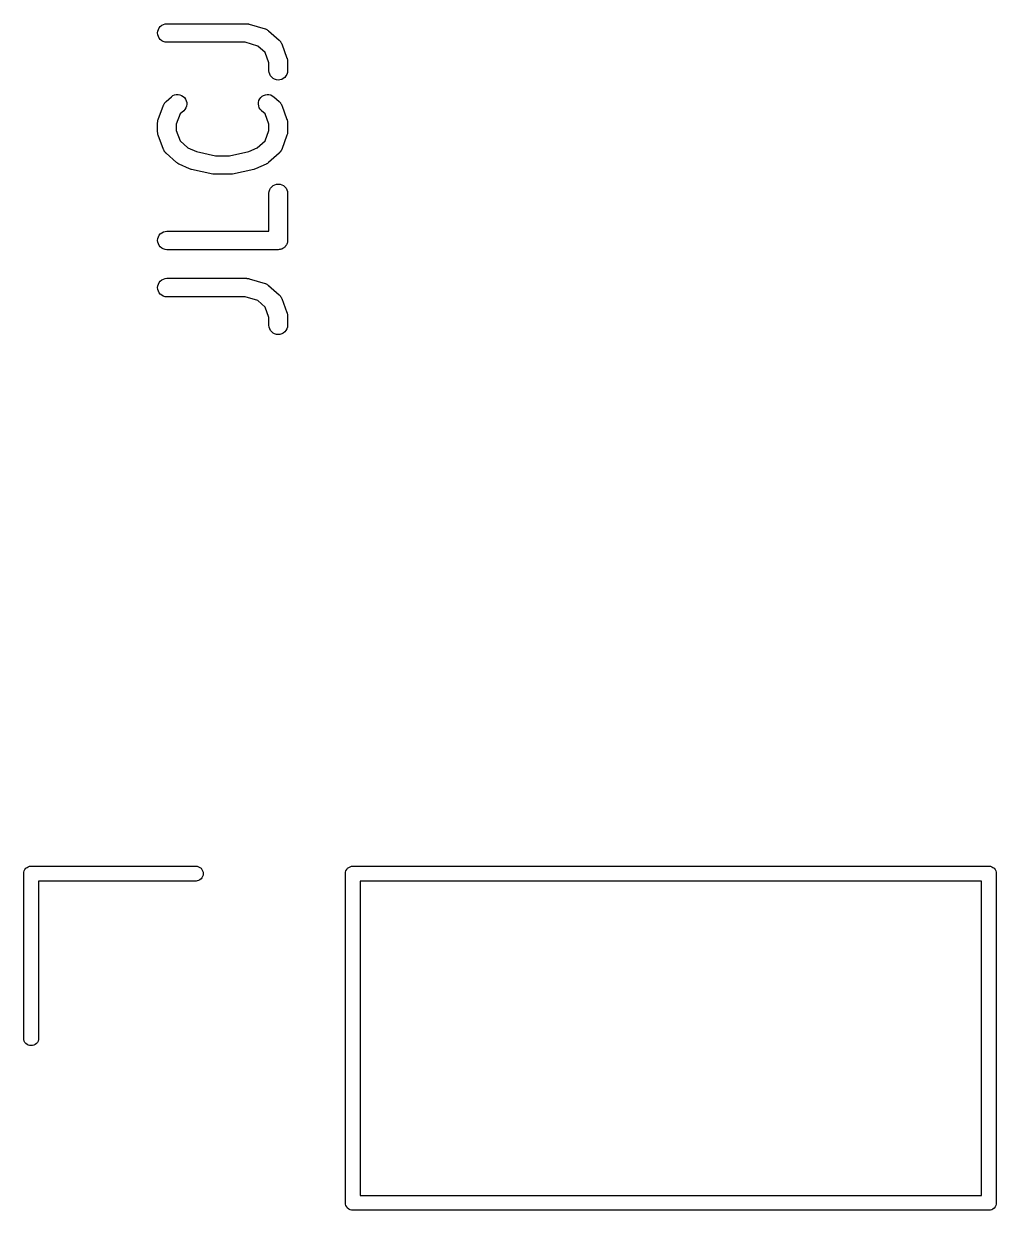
# Model space of a CAD drawing. Extents: x 69 to 231, y -100 to -51.
# Drawn here: x 134.85 to 142.71, y -84.15 to -74.56 of the extents above; entities that cross this region are included whole.
import ezdxf

# ---------------------------------------------------------------- set-up
doc = ezdxf.new("R2010")
doc.units = 0
doc.layers.add('BLACK', color=7, linetype='CONTINUOUS')

msp = doc.modelspace()

# ---------------------------------------------------------------- linework, layer by layer
at = {"layer": 'BLACK', "linetype": 'CONTINUOUS'}
for p, q in [((135.945, -74.5962), (135.954, -74.5849)), ((135.954, -74.5849), (135.966, -74.5756)), ((135.966, -74.5756), (135.979, -74.5688)), ((135.979, -74.5688), (135.993, -74.5645)), ((135.993, -74.5645), (136.007, -74.5631)), ((136.007, -74.5631), (136.65, -74.5631)), ((136.65, -74.5631), (136.651, -74.5631)), ((136.651, -74.5631), (136.654, -74.5634)), ((136.654, -74.5634), (136.657, -74.5634)), ((136.657, -74.5634), (136.661, -74.5642)), ((136.661, -74.5642), (136.666, -74.5647)), ((136.666, -74.5647), (136.668, -74.5656)), ((136.668, -74.5656), (136.671, -74.5662)), ((136.671, -74.5662), (136.8, -74.6043)), ((135.932, -74.6376), (135.934, -74.623)), ((135.933, -74.6521), (135.932, -74.6376)), ((135.938, -74.6662), (135.933, -74.6521)), ((135.934, -74.623), (135.938, -74.609)), ((135.938, -74.609), (135.945, -74.5962)), ((135.944, -74.6792), (135.938, -74.6662)), ((135.954, -74.6906), (135.944, -74.6792)), ((136.8, -74.6043), (136.801, -74.6046)), ((136.801, -74.6046), (136.802, -74.6051)), ((136.802, -74.6051), (136.803, -74.6054)), ((136.803, -74.6054), (136.809, -74.6079)), ((136.809, -74.6079), (136.814, -74.6103)), ((136.814, -74.6103), (136.815, -74.611)), ((136.815, -74.611), (136.817, -74.6115)), ((136.817, -74.6115), (136.821, -74.6151)), ((136.821, -74.6151), (136.826, -74.6185)), ((136.826, -74.6185), (136.827, -74.6194)), ((136.827, -74.6194), (136.828, -74.6201)), ((136.828, -74.6201), (136.914, -74.6963)), ((135.965, -74.7), (135.954, -74.6906)), ((135.978, -74.707), (135.965, -74.7)), ((135.992, -74.7115), (135.978, -74.707)), ((136.006, -74.7131), (135.992, -74.7115)), ((136.007, -74.7131), (136.006, -74.7131)), ((136.639, -74.7131), (136.007, -74.7131)), ((136.741, -74.7434), (136.639, -74.7131)), ((136.801, -74.7961), (136.741, -74.7434)), ((136.914, -74.6963), (136.915, -74.697)), ((136.915, -74.697), (136.917, -74.6993)), ((136.917, -74.6993), (136.919, -74.7013)), ((136.919, -74.7013), (136.922, -74.7047)), ((136.922, -74.7047), (136.925, -74.7079)), ((136.925, -74.7079), (136.926, -74.7105)), ((136.926, -74.7105), (136.928, -74.7129)), ((136.928, -74.7129), (136.93, -74.7168)), ((136.93, -74.7168), (136.932, -74.7205)), ((136.932, -74.7205), (136.933, -74.7233)), ((136.933, -74.7233), (136.935, -74.726)), ((136.935, -74.726), (136.977, -74.8403)), ((136.832, -74.8803), (136.801, -74.7961)), ((136.977, -74.8403), (136.978, -74.8413)), ((136.978, -74.8413), (136.979, -74.8467)), ((136.979, -74.8467), (136.981, -74.8521)), ((136.981, -74.8521), (136.981, -74.8538)), ((136.981, -74.8538), (136.981, -74.8555)), ((136.981, -74.8555), (136.982, -74.8611)), ((136.982, -74.8611), (136.982, -74.8667)), ((136.982, -74.8667), (136.982, -74.9429)), ((136.832, -74.9429), (136.832, -74.8803)), ((136.834, -74.9574), (136.832, -74.9429)), ((136.838, -74.9714), (136.834, -74.9574)), ((136.845, -74.9844), (136.838, -74.9714)), ((136.981, -74.9584), (136.976, -74.9724)), ((136.982, -74.9439), (136.981, -74.9584)), ((136.982, -74.9429), (136.982, -74.9439)), ((136.854, -74.9957), (136.845, -74.9844)), ((136.865, -75.005), (136.854, -74.9957)), ((136.878, -75.012), (136.865, -75.005)), ((136.892, -75.0163), (136.878, -75.012)), ((136.907, -75.0179), (136.892, -75.0163)), ((136.921, -75.0165), (136.907, -75.0179)), ((136.935, -75.0124), (136.921, -75.0165)), ((136.948, -75.0056), (136.935, -75.0124)), ((136.96, -74.9964), (136.948, -75.0056)), ((136.969, -74.9852), (136.96, -74.9964)), ((136.976, -74.9724), (136.969, -74.9852)), ((136, -75.1916), (136.043, -75.1535)), ((136.043, -75.1535), (136.044, -75.1528)), ((136.044, -75.1528), (136.056, -75.1443)), ((136.056, -75.1443), (136.069, -75.1384)), ((136.069, -75.1384), (136.083, -75.1351)), ((136.083, -75.1351), (136.098, -75.1347)), ((136.098, -75.1347), (136.112, -75.1371)), ((136.112, -75.1371), (136.126, -75.1423)), ((136.126, -75.1423), (136.139, -75.1501)), ((136.139, -75.1501), (136.149, -75.1601)), ((136.149, -75.1601), (136.158, -75.172)), ((136.757, -75.1711), (136.766, -75.1593)), ((136.766, -75.1593), (136.777, -75.1494)), ((136.777, -75.1494), (136.789, -75.1419)), ((136.789, -75.1419), (136.803, -75.1369)), ((136.803, -75.1369), (136.817, -75.1346)), ((136.817, -75.1346), (136.832, -75.1353)), ((136.832, -75.1353), (136.846, -75.1387)), ((136.846, -75.1387), (136.859, -75.1449)), ((136.859, -75.1449), (136.871, -75.1535)), ((136.871, -75.1535), (136.914, -75.1916)), ((135.937, -75.3356), (135.98, -75.2213)), ((135.98, -75.2203), (135.982, -75.2176)), ((135.98, -75.2213), (135.98, -75.2203)), ((135.982, -75.2176), (135.983, -75.2148)), ((135.983, -75.2148), (135.985, -75.2111)), ((135.985, -75.2111), (135.987, -75.2073)), ((135.987, -75.2073), (135.989, -75.2049)), ((135.989, -75.2049), (135.99, -75.2023)), ((135.99, -75.2023), (135.993, -75.1991)), ((135.993, -75.1991), (135.996, -75.1957)), ((135.996, -75.1957), (135.998, -75.1938)), ((135.998, -75.1938), (136, -75.1916)), ((136.153, -75.2548), (136.143, -75.2656)), ((136.16, -75.2424), (136.153, -75.2548)), ((136.158, -75.172), (136.164, -75.1853)), ((136.165, -75.2286), (136.16, -75.2424)), ((136.164, -75.1853), (136.167, -75.1996)), ((136.168, -75.2142), (136.165, -75.2286)), ((136.167, -75.1996), (136.168, -75.2142)), ((136.747, -75.1985), (136.751, -75.1843)), ((136.747, -75.2131), (136.747, -75.1985)), ((136.749, -75.2276), (136.747, -75.2131)), ((136.754, -75.2414), (136.749, -75.2276)), ((136.751, -75.1843), (136.757, -75.1711)), ((136.761, -75.254), (136.754, -75.2414)), ((136.771, -75.2649), (136.761, -75.254)), ((136.914, -75.1916), (136.915, -75.1923)), ((136.915, -75.1923), (136.917, -75.1945)), ((136.917, -75.1945), (136.919, -75.1965)), ((136.919, -75.1965), (136.922, -75.1999)), ((136.922, -75.1999), (136.925, -75.2031)), ((136.925, -75.2031), (136.926, -75.2057)), ((136.926, -75.2057), (136.928, -75.2081)), ((136.928, -75.2081), (136.93, -75.212)), ((136.93, -75.212), (136.932, -75.2157)), ((136.932, -75.2157), (136.933, -75.2186)), ((136.933, -75.2186), (136.935, -75.2213)), ((136.935, -75.2213), (136.977, -75.3356)), ((135.932, -75.3609), (135.933, -75.3553)), ((135.933, -75.3497), (135.934, -75.348)), ((135.933, -75.3553), (135.933, -75.3497)), ((135.934, -75.3463), (135.935, -75.341)), ((135.934, -75.348), (135.934, -75.3463)), ((135.935, -75.341), (135.937, -75.3356)), ((136.114, -75.2913), (136.082, -75.3755)), ((136.143, -75.2656), (136.114, -75.2913)), ((136.772, -75.2656), (136.771, -75.2649)), ((136.801, -75.2913), (136.772, -75.2656)), ((136.832, -75.3755), (136.801, -75.2913)), ((136.977, -75.3356), (136.978, -75.3366)), ((136.978, -75.3366), (136.979, -75.342)), ((136.979, -75.342), (136.981, -75.3473)), ((136.981, -75.3473), (136.981, -75.3491)), ((136.981, -75.3491), (136.981, -75.3507)), ((136.981, -75.3507), (136.982, -75.3563)), ((135.932, -75.3619), (135.932, -75.3609)), ((135.932, -75.4381), (135.932, -75.3619)), ((135.933, -75.4437), (135.932, -75.4381)), ((135.933, -75.4493), (135.933, -75.4437)), ((135.933, -75.4509), (135.933, -75.4493)), ((135.934, -75.4527), (135.933, -75.4509)), ((136.082, -75.3755), (136.082, -75.4245)), ((136.082, -75.4245), (136.114, -75.5087)), ((136.801, -75.5087), (136.832, -75.4245)), ((136.832, -75.4245), (136.832, -75.3755)), ((136.982, -75.4447), (136.981, -75.4503)), ((136.981, -75.4503), (136.981, -75.452)), ((136.982, -75.3563), (136.982, -75.3619)), ((136.982, -75.3619), (136.982, -75.4381)), ((136.982, -75.4381), (136.982, -75.4391)), ((136.982, -75.4391), (136.982, -75.4447)), ((135.935, -75.458), (135.934, -75.4527)), ((135.937, -75.4634), (135.935, -75.458)), ((135.937, -75.4644), (135.937, -75.4634)), ((135.98, -75.5787), (135.937, -75.4644)), ((136.114, -75.5087), (136.177, -75.5648)), ((136.737, -75.5648), (136.801, -75.5087)), ((136.977, -75.4644), (136.935, -75.5787)), ((136.979, -75.459), (136.977, -75.4644)), ((136.981, -75.4537), (136.979, -75.459)), ((136.981, -75.452), (136.981, -75.4537)), ((135.981, -75.5814), (135.98, -75.5787)), ((135.982, -75.5843), (135.981, -75.5814)), ((135.984, -75.588), (135.982, -75.5843)), ((135.986, -75.5919), (135.984, -75.588)), ((135.988, -75.5943), (135.986, -75.5919)), ((135.99, -75.5969), (135.988, -75.5943)), ((135.992, -75.6001), (135.99, -75.5969)), ((135.995, -75.6035), (135.992, -75.6001)), ((135.997, -75.6055), (135.995, -75.6035)), ((135.999, -75.6077), (135.997, -75.6055)), ((136, -75.6084), (135.999, -75.6077)), ((136.086, -75.6846), (136, -75.6084)), ((136.177, -75.5648), (136.245, -75.5951)), ((136.245, -75.5951), (136.401, -75.6298)), ((136.401, -75.6298), (136.513, -75.6298)), ((136.513, -75.6298), (136.669, -75.5951)), ((136.669, -75.5951), (136.737, -75.5648)), ((136.914, -75.6084), (136.828, -75.6846)), ((136.916, -75.6062), (136.914, -75.6084)), ((136.918, -75.6042), (136.916, -75.6062)), ((136.921, -75.6009), (136.918, -75.6042)), ((136.924, -75.5977), (136.921, -75.6009)), ((136.926, -75.5951), (136.924, -75.5977)), ((136.927, -75.5927), (136.926, -75.5951)), ((136.929, -75.5889), (136.927, -75.5927)), ((136.932, -75.5852), (136.929, -75.5889)), ((136.933, -75.5824), (136.932, -75.5852)), ((136.934, -75.5797), (136.933, -75.5824)), ((136.935, -75.5787), (136.934, -75.5797)), ((136.089, -75.6868), (136.086, -75.6846)), ((136.092, -75.6893), (136.089, -75.6868)), ((136.095, -75.6911), (136.092, -75.6893)), ((136.098, -75.6932), (136.095, -75.6911)), ((136.101, -75.6948), (136.098, -75.6932)), ((136.104, -75.6967), (136.101, -75.6948)), ((136.105, -75.6971), (136.104, -75.6967)), ((136.191, -75.7352), (136.105, -75.6971)), ((136.198, -75.7374), (136.191, -75.7352)), ((136.204, -75.7396), (136.198, -75.7374)), ((136.716, -75.7377), (136.709, -75.7399)), ((136.722, -75.7356), (136.716, -75.7377)), ((136.723, -75.7353), (136.722, -75.7356)), ((136.809, -75.6971), (136.723, -75.7352)), ((136.723, -75.7352), (136.723, -75.7353)), ((136.723, -75.7353), (136.723, -75.7353)), ((136.723, -75.7353), (136.723, -75.7353)), ((136.812, -75.6953), (136.809, -75.6971)), ((136.816, -75.6938), (136.812, -75.6953)), ((136.819, -75.6917), (136.816, -75.6938)), ((136.822, -75.6899), (136.819, -75.6917)), ((136.825, -75.6875), (136.822, -75.6899)), ((136.828, -75.6853), (136.825, -75.6875)), ((136.828, -75.6846), (136.828, -75.6853)), ((136.205, -75.7398), (136.204, -75.7396)), ((136.205, -75.7399), (136.205, -75.7398)), ((136.205, -75.7398), (136.205, -75.7398)), ((136.205, -75.7398), (136.205, -75.7398)), ((136.377, -75.778), (136.205, -75.7399)), ((136.377, -75.7781), (136.377, -75.778)), ((136.377, -75.778), (136.377, -75.778)), ((136.384, -75.7789), (136.377, -75.7781)), ((136.391, -75.7797), (136.384, -75.7789)), ((136.392, -75.7798), (136.391, -75.7797)), ((136.391, -75.7797), (136.391, -75.7797)), ((136.393, -75.7798), (136.392, -75.7798)), ((136.521, -75.7798), (136.393, -75.7798)), ((136.522, -75.7797), (136.521, -75.7798)), ((136.529, -75.779), (136.522, -75.7798)), ((136.522, -75.7798), (136.522, -75.7797)), ((136.536, -75.7783), (136.529, -75.779)), ((136.537, -75.7782), (136.536, -75.7782)), ((136.536, -75.7782), (136.536, -75.7783)), ((136.538, -75.778), (136.537, -75.7782)), ((136.709, -75.7399), (136.538, -75.778)), ((136.832, -75.9323), (136.834, -75.9177)), ((136.834, -75.9177), (136.838, -75.9038)), ((136.838, -75.9038), (136.845, -75.891)), ((136.845, -75.891), (136.855, -75.8797)), ((136.855, -75.8797), (136.866, -75.8706)), ((136.866, -75.8706), (136.879, -75.8638)), ((136.879, -75.8638), (136.893, -75.8597)), ((136.893, -75.8597), (136.908, -75.8583)), ((136.908, -75.8583), (136.922, -75.8599)), ((136.922, -75.8599), (136.936, -75.8642)), ((136.936, -75.8642), (136.949, -75.8712)), ((136.949, -75.8712), (136.96, -75.8805)), ((136.96, -75.8805), (136.97, -75.8918)), ((136.97, -75.8918), (136.976, -75.9048)), ((136.976, -75.9048), (136.981, -75.9188)), ((136.981, -75.9188), (136.982, -75.9333)), ((136.832, -75.9333), (136.832, -75.9323)), ((136.832, -76.2393), (136.832, -75.9333)), ((136.982, -75.9333), (136.982, -76.3143)), ((135.932, -76.3138), (135.934, -76.2992)), ((135.933, -76.3283), (135.932, -76.3138)), ((135.934, -76.2992), (135.938, -76.2852)), ((135.938, -76.2852), (135.945, -76.2723)), ((135.945, -76.2723), (135.954, -76.2611)), ((135.954, -76.2611), (135.966, -76.2518)), ((135.966, -76.2518), (135.979, -76.2449)), ((135.979, -76.2449), (135.993, -76.2407)), ((135.993, -76.2407), (136.007, -76.2393)), ((136.007, -76.2393), (136.832, -76.2393)), ((135.938, -76.3424), (135.933, -76.3283)), ((135.944, -76.3554), (135.938, -76.3424)), ((135.954, -76.3668), (135.944, -76.3554)), ((135.965, -76.3762), (135.954, -76.3668)), ((135.978, -76.3832), (135.965, -76.3762)), ((135.992, -76.3876), (135.978, -76.3832)), ((136.006, -76.3893), (135.992, -76.3876)), ((136.007, -76.3893), (136.006, -76.3893)), ((136.907, -76.3893), (136.007, -76.3893)), ((136.914, -76.3886), (136.907, -76.3893)), ((136.921, -76.388), (136.914, -76.3886)), ((136.922, -76.3879), (136.921, -76.3879)), ((136.921, -76.3879), (136.921, -76.388)), ((136.928, -76.3858), (136.922, -76.3879)), ((136.935, -76.3838), (136.928, -76.3858)), ((136.936, -76.3836), (136.935, -76.3837)), ((136.935, -76.3837), (136.935, -76.3838)), ((136.942, -76.3803), (136.936, -76.3836)), ((136.948, -76.377), (136.942, -76.3803)), ((136.949, -76.3768), (136.948, -76.3769)), ((136.948, -76.3769), (136.948, -76.377)), ((136.954, -76.3723), (136.949, -76.3768)), ((136.96, -76.3679), (136.954, -76.3723)), ((136.964, -76.3621), (136.96, -76.3675)), ((136.96, -76.3675), (136.96, -76.3677)), ((136.96, -76.3677), (136.96, -76.3679)), ((136.969, -76.3567), (136.964, -76.3621)), ((136.973, -76.35), (136.969, -76.3562)), ((136.969, -76.3562), (136.969, -76.3564)), ((136.969, -76.3564), (136.969, -76.3567)), ((136.976, -76.3438), (136.973, -76.35)), ((136.978, -76.3365), (136.976, -76.3433)), ((136.976, -76.3433), (136.976, -76.3436)), ((136.976, -76.3436), (136.976, -76.3438)), ((136.981, -76.3299), (136.978, -76.3365)), ((136.982, -76.3153), (136.981, -76.3224)), ((136.981, -76.3224), (136.981, -76.3294)), ((136.981, -76.3294), (136.981, -76.3296)), ((136.981, -76.3296), (136.981, -76.3299)), ((136.982, -76.3143), (136.982, -76.3148)), ((136.982, -76.3148), (136.982, -76.3148)), ((136.982, -76.3148), (136.982, -76.3148)), ((136.982, -76.3148), (136.982, -76.3153)), ((135.932, -76.6947), (135.934, -76.6802)), ((135.933, -76.7093), (135.932, -76.6947)), ((135.934, -76.6802), (135.938, -76.6662)), ((135.938, -76.6662), (135.945, -76.6533)), ((135.945, -76.6533), (135.954, -76.642)), ((135.954, -76.642), (135.966, -76.6328)), ((135.966, -76.6328), (135.979, -76.6259)), ((135.979, -76.6259), (135.993, -76.6217)), ((135.993, -76.6217), (136.007, -76.6202)), ((136.007, -76.6202), (136.65, -76.6202)), ((136.65, -76.6202), (136.651, -76.6202)), ((136.651, -76.6202), (136.654, -76.6206)), ((136.654, -76.6206), (136.657, -76.6206)), ((136.657, -76.6206), (136.661, -76.6214)), ((136.661, -76.6214), (136.666, -76.6219)), ((136.666, -76.6219), (136.668, -76.6228)), ((136.668, -76.6228), (136.671, -76.6233)), ((136.671, -76.6233), (136.8, -76.6614)), ((136.8, -76.6614), (136.801, -76.6617)), ((136.801, -76.6617), (136.802, -76.6622)), ((136.802, -76.6622), (136.803, -76.6625)), ((136.803, -76.6625), (136.809, -76.6651)), ((136.809, -76.6651), (136.814, -76.6674)), ((136.814, -76.6674), (136.815, -76.6681)), ((136.815, -76.6681), (136.817, -76.6687)), ((136.817, -76.6687), (136.821, -76.6722)), ((136.821, -76.6722), (136.826, -76.6756)), ((136.826, -76.6756), (136.827, -76.6765)), ((136.827, -76.6765), (136.828, -76.6773)), ((136.828, -76.6773), (136.914, -76.7535)), ((135.938, -76.7233), (135.933, -76.7093)), ((135.944, -76.7363), (135.938, -76.7233)), ((135.954, -76.7477), (135.944, -76.7363)), ((135.965, -76.7571), (135.954, -76.7477)), ((135.978, -76.7642), (135.965, -76.7571)), ((135.992, -76.7686), (135.978, -76.7642)), ((136.006, -76.7702), (135.992, -76.7686)), ((136.007, -76.7702), (136.006, -76.7702)), ((136.639, -76.7702), (136.007, -76.7702)), ((136.741, -76.8005), (136.639, -76.7702)), ((136.914, -76.7535), (136.915, -76.7542)), ((136.915, -76.7542), (136.917, -76.7564)), ((136.917, -76.7564), (136.919, -76.7584)), ((136.919, -76.7584), (136.922, -76.7618)), ((136.922, -76.7618), (136.925, -76.7651)), ((136.925, -76.7651), (136.926, -76.7676)), ((136.926, -76.7676), (136.928, -76.77)), ((136.928, -76.77), (136.93, -76.7739)), ((136.93, -76.7739), (136.932, -76.7776)), ((136.932, -76.7776), (136.933, -76.7805)), ((136.933, -76.7805), (136.935, -76.7832)), ((136.935, -76.7832), (136.977, -76.8975)), ((136.801, -76.8532), (136.741, -76.8005)), ((136.832, -76.9374), (136.801, -76.8532)), ((136.832, -77), (136.832, -76.9374)), ((136.977, -76.8975), (136.978, -76.8985)), ((136.978, -76.8985), (136.979, -76.9039)), ((136.979, -76.9039), (136.981, -76.9092)), ((136.981, -76.9092), (136.981, -76.911)), ((136.981, -76.911), (136.981, -76.9126)), ((136.981, -76.9126), (136.982, -76.9182)), ((136.982, -76.9182), (136.982, -76.9238)), ((136.982, -76.9238), (136.982, -77)), ((136.834, -77.0146), (136.832, -77)), ((136.838, -77.0286), (136.834, -77.0146)), ((136.845, -77.0415), (136.838, -77.0286)), ((136.854, -77.0528), (136.845, -77.0415)), ((136.865, -77.0622), (136.854, -77.0528)), ((136.878, -77.0691), (136.865, -77.0622)), ((136.892, -77.0735), (136.878, -77.0691)), ((136.907, -77.075), (136.892, -77.0735)), ((136.921, -77.0737), (136.907, -77.075)), ((136.935, -77.0695), (136.921, -77.0737)), ((136.948, -77.0628), (136.935, -77.0695)), ((136.96, -77.0536), (136.948, -77.0628)), ((136.969, -77.0424), (136.96, -77.0536)), ((136.976, -77.0295), (136.969, -77.0424)), ((136.981, -77.0156), (136.976, -77.0295)), ((136.982, -77.001), (136.981, -77.0156)), ((136.982, -77), (136.982, -77.001)), ((134.86, -81.3965), (134.867, -81.3874)), ((134.867, -81.3874), (134.877, -81.3799)), ((134.877, -81.3799), (134.887, -81.3743)), ((134.887, -81.3743), (134.898, -81.3709)), ((134.898, -81.3709), (134.907, -81.37)), ((134.907, -81.37), (134.91, -81.3697)), ((134.907, -81.37), (134.907, -81.37)), ((134.91, -81.3697), (134.913, -81.37)), ((134.913, -81.37), (136.243, -81.37)), ((136.243, -81.37), (136.252, -81.3709)), ((136.252, -81.3709), (136.263, -81.3743)), ((136.263, -81.3743), (136.273, -81.3799)), ((136.273, -81.3799), (136.283, -81.3874)), ((136.283, -81.3874), (136.29, -81.3965)), ((137.46, -81.3965), (137.467, -81.3874)), ((137.467, -81.3874), (137.477, -81.3799)), ((137.477, -81.3799), (137.487, -81.3743)), ((137.487, -81.3743), (137.498, -81.3709)), ((137.498, -81.3709), (137.507, -81.37)), ((137.507, -81.37), (137.51, -81.3697)), ((137.507, -81.37), (137.507, -81.37)), ((137.51, -81.3697), (137.513, -81.37)), ((137.513, -81.37), (142.647, -81.37)), ((142.647, -81.37), (142.65, -81.3697)), ((142.65, -81.3697), (142.653, -81.37)), ((142.653, -81.37), (142.662, -81.3709)), ((142.662, -81.3709), (142.673, -81.3743)), ((142.673, -81.3743), (142.683, -81.3799)), ((142.683, -81.3799), (142.693, -81.3874)), ((142.693, -81.3874), (142.7, -81.3965)), ((134.85, -81.43), (134.851, -81.4182)), ((134.85, -81.433), (134.85, -81.43)), ((134.85, -82.7629), (134.85, -81.433)), ((134.851, -81.4182), (134.854, -81.4069)), ((134.854, -81.4069), (134.86, -81.3965)), ((136.243, -81.49), (134.97, -81.49)), ((134.97, -81.49), (134.97, -82.7629)), ((136.252, -81.4891), (136.243, -81.49)), ((136.263, -81.4857), (136.252, -81.4891)), ((136.273, -81.4801), (136.263, -81.4857)), ((136.283, -81.4726), (136.273, -81.4801)), ((136.29, -81.4635), (136.283, -81.4726)), ((136.29, -81.3965), (136.296, -81.4069)), ((136.296, -81.4531), (136.29, -81.4635)), ((136.296, -81.4069), (136.299, -81.4182)), ((136.299, -81.4418), (136.296, -81.4531)), ((136.299, -81.4182), (136.3, -81.43)), ((136.3, -81.43), (136.299, -81.4418)), ((137.45, -81.43), (137.451, -81.4182)), ((137.45, -81.433), (137.45, -81.43)), ((137.45, -84.0871), (137.45, -81.433)), ((137.451, -81.4182), (137.454, -81.4069)), ((137.454, -81.4069), (137.46, -81.3965)), ((137.57, -81.49), (137.57, -84.03)), ((142.59, -81.49), (137.57, -81.49)), ((142.59, -84.03), (142.59, -81.49)), ((142.7, -81.3965), (142.706, -81.4069)), ((142.706, -81.4069), (142.709, -81.4182)), ((142.709, -81.4182), (142.71, -81.43)), ((142.71, -81.43), (142.71, -81.4329)), ((142.71, -81.4329), (142.71, -84.0871)), ((134.851, -82.7718), (134.85, -82.7629)), ((134.854, -82.7831), (134.851, -82.7718)), ((134.86, -82.7935), (134.854, -82.7831)), ((134.867, -82.8026), (134.86, -82.7935)), ((134.877, -82.8101), (134.867, -82.8026)), ((134.887, -82.8157), (134.877, -82.8101)), ((134.898, -82.8191), (134.887, -82.8157)), ((134.91, -82.8203), (134.898, -82.8191)), ((134.922, -82.8191), (134.91, -82.8203)), ((134.933, -82.8157), (134.922, -82.8191)), ((134.943, -82.8101), (134.933, -82.8157)), ((134.953, -82.8026), (134.943, -82.8101)), ((134.96, -82.7935), (134.953, -82.8026)), ((134.966, -82.7831), (134.96, -82.7935)), ((134.969, -82.7718), (134.966, -82.7831)), ((134.97, -82.7629), (134.969, -82.7718)), ((137.57, -84.03), (142.59, -84.03)), ((137.45, -84.09), (137.45, -84.0871)), ((137.451, -84.1018), (137.45, -84.09)), ((137.454, -84.1131), (137.451, -84.1018)), ((137.46, -84.1235), (137.454, -84.1131)), ((137.467, -84.1326), (137.46, -84.1235)), ((137.477, -84.1401), (137.467, -84.1326)), ((137.487, -84.1457), (137.477, -84.1401)), ((137.498, -84.1491), (137.487, -84.1457)), ((137.51, -84.1503), (137.498, -84.1491)), ((137.513, -84.15), (137.51, -84.1503)), ((142.647, -84.15), (137.513, -84.15)), ((142.65, -84.1503), (142.647, -84.15)), ((142.653, -84.15), (142.65, -84.1503)), ((142.662, -84.1491), (142.653, -84.15)), ((142.653, -84.15), (142.653, -84.15)), ((142.673, -84.1457), (142.662, -84.1491)), ((142.683, -84.1401), (142.673, -84.1457)), ((142.693, -84.1326), (142.683, -84.1401)), ((142.7, -84.1235), (142.693, -84.1326)), ((142.706, -84.1131), (142.7, -84.1235)), ((142.709, -84.1018), (142.706, -84.1131)), ((142.71, -84.09), (142.709, -84.1018)), ((142.71, -84.0871), (142.71, -84.09))]:
    msp.add_line(p, q, dxfattribs=at)

doc.saveas('drawing.dxf')
